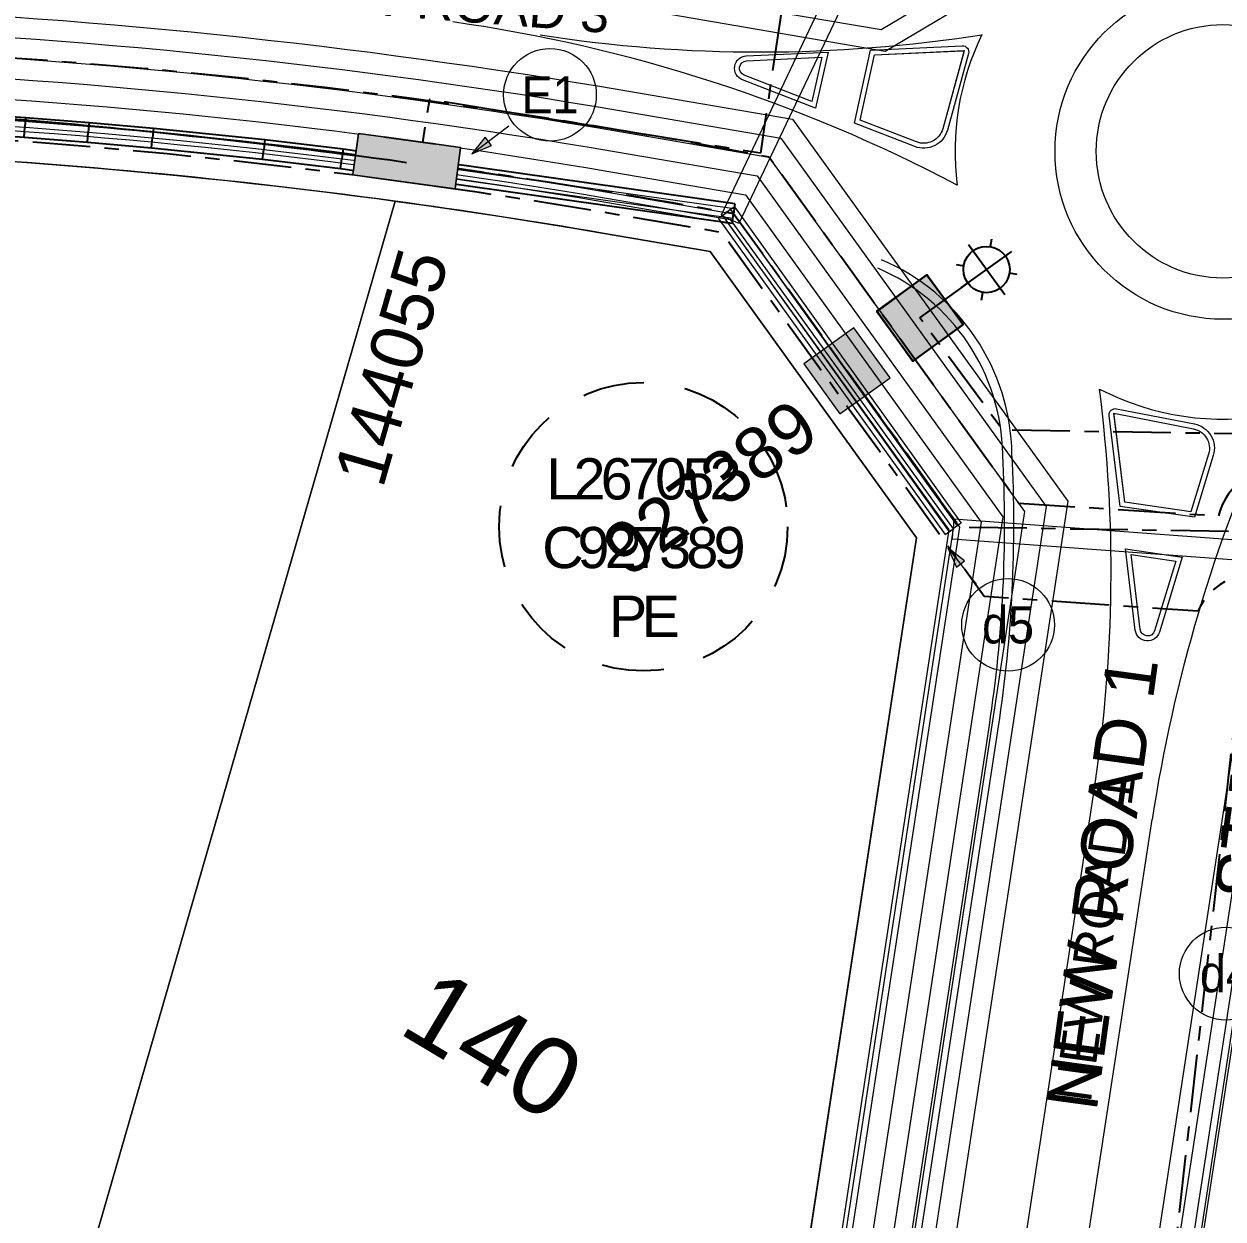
# Model space of a CAD drawing. Header units: metres. Extents: x 264965 to 265706, y 6180501 to 6181430.
# Drawn here: x 265290.3 to 265348.5, y 6180958.7 to 6181016.7 of the extents above; entities that cross this region are included whole.
import ezdxf
from ezdxf.enums import TextEntityAlignment as Align

# ---------------------------------------------------------------- set-up
doc = ezdxf.new("R2010")
doc.units = ezdxf.units.M
doc.linetypes.add('Cable Exist UG', pattern=[7, 4, -1, 1, -1])
doc.linetypes.add('Dash', pattern=[5, 3, -2])
doc.layers.get('0').update_dxf_attribs({"color": 6})
for name, color, linetype, lineweight in [('_User Miscellaneous1', 30, 'Continuous', 13), ('_User Miscellaneous10', 241, 'Continuous', 13), ('_User Miscellaneous3', 51, 'Continuous', 13), ('_User Miscellaneous8', 196, 'Continuous', 13), ('_User_HV_Exist', 1, 'Continuous', 25), ('_User_LV_Exist', 5, 'Continuous', 25), ('_User_SL_Exist', 4, 'Continuous', 25), ('Cadastre Developer_SP_NEW', 92, 'Continuous', 15)]:
    doc.layers.add(name, color=color, linetype=linetype, lineweight=lineweight)
doc.layers.add('_User Miscellaneous12', color=252, linetype='Continuous', lineweight=13, plot=False, transparency=0.5)
for name, color, linetype in [('Equip_SP_SL_EXT', 7, 'Continuous'), ('Mains_LV_New_T84', 2, 'Cable x'), ('SupportsUG_SP_LV_EXT', 7, 'Continuous'), ('UG_Details_SP_MISC', 7, 'Continuous')]:
    doc.layers.add(name, color=color, linetype=linetype)
doc.styles.add('ARIAL', font='arial.ttf', dxfattribs={"height": 2})
doc.styles.add('COLUMN_LABEL', font='arial.ttf', dxfattribs={"height": 2})
doc.styles.add('POLE_LABEL', font='arial.ttf', dxfattribs={"height": 2})
doc.styles.add('SL_LABEL', font='arial.ttf', dxfattribs={"height": 2})
doc.styles.get("Standard").update_dxf_attribs({"font": 'arial.ttf'})
doc.linetypes.add('Cable New UG', pattern='A,6,-0.05,["X",Standard,S=1.8,R=0,X=0,Y=-0.94],-1.8', length=7.85)
doc.linetypes.add('Cable x', pattern='A,5,-0.05,["X",Standard,S=1.5,R=0,X=0,Y=-0.75],-1.45', length=6.5)

# ---------------------------------------------------------------- blocks, each defined once
blk = doc.blocks.new('*U645')
at = {"width": 0.9}
blk.add_attdef('ASSET_NUM', text='', height=2, dxfattribs=at).set_placement((4, 2), align=Align.MIDDLE_LEFT)
for tag, p, flags in [('SUBURB', (-2, 0), 1), ('STREETNAME', (-1.8, 0), 9), ('PARENT', (-1.6, 0), 9), ('NOTES', (-1.4, 0), 9), ('LOCATION', (-1.2, 0), 9), ('LEGEND', (-1, 0), 9), ('USAGE', (-0.8, 0), 9), ('SUPPORT_TYPE', (-0.6, 0), 9), ('STATE', (-0.4, 0), 9), ('OWNED_BY', (-0.2, 0), 9)]:
    blk.add_attdef(tag, p, '', height=0.2, rotation=270, dxfattribs=dict(flags=flags))
blk.add_wipeout([(1, 2.5), (1, -2.5), (-1, -2.5), (-1, 2.5)])
at = {"layer": 'SupportsUG_SP_LV_EXT'}
h = blk.add_hatch(color=256, dxfattribs=at)
h.dxf.hatch_style = 1
h.paths.add_polyline_path([(-1, 2.5), (-1, -1.25), (-1, 1.25), (-1, -2.5), (1, -2.5), (1, 2.5)])
blk.add_lwpolyline([(-1, 2.5), (-1, -1.25), (-1, 1.25), (-1, -2.5), (1, -2.5), (1, 2.5)], close=True)
blk = doc.blocks.new('*U834')
at = {"layer": 'Equip_SP_SL_EXT'}
h = blk.add_hatch(color=256, dxfattribs=at)
h.dxf.hatch_style = 1
h.paths.add_polyline_path([(-1.5, 1.5), (-1.5, -1.5), (1.5, -1.5), (1.5, 1.5)])
blk.add_lwpolyline([(-1.5, 1.5), (-1.5, -1.5), (1.5, -1.5), (1.5, 1.5)], close=True)
at = {"width": 0.9, "flags": 8}
blk.add_attdef('ASSET_NUM', text='', height=2, dxfattribs=at).set_placement((4, 2), align=Align.MIDDLE_LEFT)
at = {"flags": 1}
blk.add_attdef('Z', (-2.351, -1.813), '', height=0.2, rotation=270, dxfattribs=at)
at = {"flags": 9}
for tag, p in [('NOTES', (-2, -1.813)), ('SUBURB', (-1.8, -1.813)), ('STREETNAME', (-1.6, -1.813)), ('LOCATION', (-1.4, -1.813)), ('LEGEND', (-1.2, -1.813)), ('USAGE', (-1, -1.813)), ('STATE', (-0.8, -1.813)), ('OWNED_BY', (-0.6, -1.813)), ('COLUMN_TYPE', (-0.4, -1.813)), ('STREET_CODE', (-0.2, -1.813)), ('STRUCTURE_PLANT_NUMBER', (0.031, -1.813))]:
    blk.add_attdef(tag, text='', height=0.2, rotation=270, dxfattribs=at).set_placement(p, align=Align.MIDDLE_LEFT)
blk = doc.blocks.new('*U835')
for tag, height, rotation, flags, p in [('LANTNUMBER', 0.2, 270, 9, (-1.4, 2.6)), ('LOUTREACH', 0.2, 270, 9, (-1.4, 2.2)), ('LOUTREACHVOCAB', 0.2, 270, 9, (-1.4, 2)), ('LRATECODE', 0.2, 270, 9, (-1.4, 1.8)), ('LREMOVE', 0.2, 270, 9, (-1.4, 1.6)), ('LREPLACE', 0.2, 270, 9, (-1.4, 1.4)), ('LTYPE', 0.2, 270, 9, (-1.4, 1.2)), ('LTYPEVOCAB', 0.2, 270, 9, (-1.4, 1)), ('LEGEND', 0.2, 270, 9, (-1.4, 0.8)), ('SUBURB', 0.2, 270, 9, (-1.4, 0.6)), ('STREETNAME', 0.2, 270, 9, (-1.4, 0.4)), ('LOCATION', 0.2, 270, 9, (-1.4, 0.2)), ('LNEW', 0.2, 270, 9, (-6.4, 0)), ('LMASTVOCAB', 0.2, 270, 9, (-6.2, 0)), ('LMAST', 0.2, 270, 9, (-6, 0)), ('LLAMPVOCAB', 0.2, 270, 9, (-5.8, 0)), ('LLAMP', 0.2, 270, 9, (-5.6, 0)), ('LEXIST', 0.2, 270, 9, (-5.4, 0)), ('LCHARGE3PERCENT', 0.2, 270, 9, (-5.2, 0)), ('LCHARGE3', 0.2, 270, 9, (-5, 0)), ('LCHARGE2PERCENT', 0.2, 270, 9, (-4.8, 0)), ('LCHARGE2', 0.2, 270, 9, (-4.6, 0)), ('LCHARGE1PERCENT', 0.2, 270, 9, (-4.4, 0)), ('LCHARGE1', 0.2, 270, 9, (-4.2, 0)), ('LCATEGORY', 0.2, 270, 9, (-4, 0)), ('LBRACKETVOCAB', 0.2, 270, 9, (-3.8, 0)), ('LBRACKET', 0.2, 270, 9, (-3.6, 0)), ('LKINGHEIGHT', 0.2, 270, 9, (-3.4, 0)), ('CREPLACE', 0.2, 270, 9, (-3.2, 0)), ('CREMOVE', 0.2, 270, 9, (-3, 0)), ('CNUMBER', 0.2, 270, 9, (-2.8, 0)), ('CNEW', 0.2, 270, 9, (-2.6, 0)), ('CEXIST', 0.2, 270, 9, (-2.4, 0)), ('USAGE', 0.2, 270, 9, (-2.2, 0)), ('STATE', 0.2, 270, 9, (-2, 0)), ('OWNED_BY', 0.2, 270, 9, (-1.8, 0)), ('ORIENTATION', 0.2, 270, 9, (-1.6, 0)), ('OPERATING_VOLTAGE', 0.2, 270, 9, (-1.4, 0)), ('NOTES', 0.2, 270, 9, (-1.4, 0)), ('NO_PHASES', 0.2, 270, 9, (-1.2, 0)), ('LANTERN_TYPE', 0.2, 270, 9, (-1, 0)), ('LANTERN_PURPOSE', 0.2, 270, 9, (-0.8, 0)), ('CONTROL_TYPE', 0.2, 270, 9, (-0.6, 0)), ('CONSTRUCTED_VOLTAGE', 0.2, 270, 9, (-0.4, 0)), ('MAINTAINED_BY', 0.2, 270, 9, (-1.4, -0.663)), ('LNUMBER', 1, 300.72694, 8, (2.717, -6.528))]:
    blk.add_attdef(tag, text='', height=height, rotation=rotation, dxfattribs=dict(flags=flags)).set_placement(p, align=Align.MIDDLE_LEFT)
for tag, p, height, flags in [('OPERATED_BY', (-1.4, -0.407), 0.2, 9), ('Z', (0, 0), 0.001, 1)]:
    blk.add_attdef(tag, p, '', height=height, rotation=270, dxfattribs=dict(flags=flags))
at = {"style": 'SL_LABEL'}
for tag, height, rotation, flags, p in [('STREET_CODE', 0.001, 270, 9, (0.001, 0)), ('ASSET_NUM', 1, 300.72694, 8, (4.436, -5.506))]:
    blk.add_attdef(tag, text='', height=height, rotation=rotation, dxfattribs=dict(at, flags=flags)).set_placement(p, align=Align.MIDDLE_LEFT)
blk.add_wipeout([(2.906, -4.889), (1.674, -4.892), (0.593, -4.301), (0.59, -3.069), (1.181, -1.988), (2.414, -1.985), (3.494, -2.576), (3.497, -3.808)])
for p, q in [((0, 0), (1.469, -2.471)), ((1.277, -2.149), (2.81, -4.728)), ((2.414, -1.985), (2.321, -2.348)), ((3.333, -2.672), (0.754, -4.205)), ((3.333, -2.672), (3.011, -2.864)), ((0.59, -3.069), (0.954, -3.161)), ((1.077, -4.013), (0.754, -4.205)), ((3.497, -3.808), (3.134, -3.716)), ((1.674, -4.892), (1.766, -4.529)), ((2.619, -4.406), (2.81, -4.728))]:
    blk.add_line(p, q)
blk.add_circle((2.044, -3.438), 1.125)
blk = doc.blocks.new('*U845')
blk.add_hatch(color=256).paths.add_polyline_path([(-2.5, 1), (-2.5, -1), (2.5, -1), (2.5, 1)])
for p, q in [((0, 1), (0, -1)), ((-2.5, 0), (2.5, 0))]:
    blk.add_line(p, q)
at = {"ltscale": 10}
blk.add_line((2.5, 0), (-2.5, 0), dxfattribs=at)
blk.add_lwpolyline([(-2.5, -1), (-1.25, -1), (1.25, -1), (2.5, -1), (2.5, 1), (-2.5, 1)], close=True)
at = {"width": 0.9, "flags": 8}
blk.add_attdef('ASSET_NUM', text='', height=2, rotation=90, dxfattribs=at).set_placement((-10.914, 43.61), align=Align.MIDDLE_LEFT)
for tag, p, flags in [('OWNED_BY', (-8.914, 39.41), 9), ('STATE', (-8.914, 39.21), 9), ('SUPPORT_TYPE', (-8.914, 39.01), 9), ('USAGE', (-8.914, 38.81), 9), ('LEGEND', (-8.914, 38.61), 9), ('LOCATION', (-8.914, 38.41), 9), ('NOTES', (-8.914, 38.21), 9), ('STREETNAME', (-8.914, 37.81), 9), ('PARENT', (-8.914, 38.01), 9), ('SUBURB', (-8.914, 37.61), 1)]:
    blk.add_attdef(tag, p, '', height=0.2, dxfattribs=dict(flags=flags))
blk = doc.blocks.new('COLUMN_EXT')
blk.add_hatch(color=256).paths.add_polyline_path([(1.5, -1.5), (1.5, 1.5), (-1.5, 1.5), (-1.5, -1.5)])
blk.add_lwpolyline([(1.5, 1.5), (-1.5, 1.5), (-1.5, -1.5), (1.5, -1.5)], close=True)
at = {"flags": 1}
blk.add_attdef('Z', (-1.813, 2.351), '', height=0.2, rotation=180, dxfattribs=at)
at = {"flags": 9}
for tag, p in [('SUBURB', (-1.813, 1.8)), ('NOTES', (-1.813, 2)), ('STREETNAME', (-1.813, 1.6)), ('LOCATION', (-1.813, 1.4)), ('LEGEND', (-1.813, 1.2)), ('OWNED_BY', (-1.813, 0.6)), ('USAGE', (-1.813, 1)), ('STATE', (-1.813, 0.8)), ('COLUMN_TYPE', (-1.813, 0.4))]:
    blk.add_attdef(tag, text='', height=0.2, rotation=180, dxfattribs=at).set_placement(p, align=Align.MIDDLE_LEFT)
for tag, style, p in [('STRUCTURE_PLANT_NUMBER', 'POLE_LABEL', (-1.813, -0.031)), ('STREET_CODE', 'COLUMN_LABEL', (-1.813, 0.2))]:
    blk.add_attdef(tag, text='', height=0.2, rotation=180, dxfattribs=dict(at, style=style)).set_placement(p, align=Align.MIDDLE_LEFT)
at = {"style": 'COLUMN_LABEL', "width": 0.9, "flags": 8}
blk.add_attdef('ASSET_NUM', text='', height=2, rotation=270, dxfattribs=at).set_placement((2, -4), align=Align.MIDDLE_LEFT)
blk = doc.blocks.new('*U571')
h = blk.add_hatch(color=256)
h.dxf.hatch_style = 1
h.paths.add_polyline_path([(3.669, 0.814), (3.745, 0.319), (4.695, 0.718)])
blk.add_line((4.695, 0.718), (2.471, 0.378))
at = {"flags": 128}
blk.add_lwpolyline([(3.669, 0.814), (3.745, 0.319), (4.695, 0.718), (3.669, 0.814)], dxfattribs=at)
blk.add_circle((0, 0), 2.25)
at = {"width": 0.9}
blk.add_attdef('CODE', text='', height=1.8, dxfattribs=at).set_placement((0, 0), align=Align.MIDDLE_CENTER)
at = {"flags": 1}
blk.add_attdef('Z', (0, 0), '', height=0.2, dxfattribs=at)
blk = doc.blocks.new('*U569')
h = blk.add_hatch(color=256)
h.dxf.hatch_style = 1
h.paths.add_polyline_path([(1.342, -3.511), (0.864, -3.658), (1.397, -4.54)])
blk.add_line((1.397, -4.54), (0.735, -2.389))
at = {"flags": 128}
blk.add_lwpolyline([(1.342, -3.511), (0.864, -3.658), (1.397, -4.54), (1.342, -3.511)], dxfattribs=at)
blk.add_circle((0, 0), 2.25)
at = {"width": 0.9}
blk.add_attdef('CODE', text='', height=1.8, dxfattribs=at).set_placement((0, 0), align=Align.MIDDLE_CENTER)
at = {"flags": 1}
blk.add_attdef('Z', (0, 0), '', height=0.2, dxfattribs=at)
blk = doc.blocks.new('*U572')
h = blk.add_hatch(color=256)
h.dxf.hatch_style = 1
h.paths.add_polyline_path([(-0.745, 3.684), (-0.25, 3.75), (-0.63, 4.708)])
blk.add_line((-0.63, 4.708), (-0.332, 2.478))
at = {"flags": 128}
blk.add_lwpolyline([(-0.745, 3.684), (-0.25, 3.75), (-0.63, 4.708), (-0.745, 3.684)], dxfattribs=at)
blk.add_circle((0, 0), 2.25)
at = {"width": 0.9}
blk.add_attdef('CODE', text='', height=1.8, dxfattribs=at).set_placement((0, 0), align=Align.MIDDLE_CENTER)
at = {"flags": 1}
blk.add_attdef('Z', (0, 0), '', height=0.2, dxfattribs=at)

msp = doc.modelspace()

# ---------------------------------------------------------------- hatches: boundary and pattern name
at = {"layer": '_User Miscellaneous1', "transparency": 33554636}
h = msp.add_hatch(color=256, dxfattribs=at)
h.dxf.hatch_style = 1
h.paths.add_polyline_path([(265330.542, 6181001.925), (265329.494, 6181001.17), (265331.242, 6180998.732), (265332.296, 6180999.492)])
h = msp.add_hatch(color=256, dxfattribs=at)
h.dxf.hatch_style = 1
h.paths.add_polyline_path([(265328.716, 6181000.609), (265328.108, 6181000.171), (265329.863, 6180997.738), (265330.464, 6180998.171)])

# ---------------------------------------------------------------- linework, layer by layer
at = {"layer": '_User Miscellaneous1', "lineweight": 0}
for p, q in [((265330.594, 6181021.088), (265324.099, 6181007.389)), ((265330.594, 6181021.088), (265324.099, 6181007.389)), ((265331.461, 6181020.677), (265324.966, 6181006.978)), ((265331.461, 6181020.677), (265324.966, 6181006.978)), ((265324.099, 6181007.389), (265324.533, 6181007.183)), ((265324.099, 6181007.389), (265324.533, 6181007.183)), ((265324.966, 6181006.978), (265324.533, 6181007.183)), ((265324.966, 6181006.978), (265324.533, 6181007.183)), ((265335.396, 6180992.643), (265335.36, 6180992.164)), ((265335.396, 6180992.643), (265335.36, 6180992.164)), ((265335.396, 6180992.643), (265355.751, 6180991.135)), ((265335.396, 6180992.643), (265355.751, 6180991.135)), ((265335.325, 6180991.685), (265335.36, 6180992.164)), ((265335.325, 6180991.685), (265335.36, 6180992.164)), ((265335.325, 6180991.685), (265355.68, 6180990.178)), ((265335.325, 6180991.685), (265355.68, 6180990.178))]:
    msp.add_line(p, q, dxfattribs=at)
at = {"layer": '_User Miscellaneous1'}
for p, q in [((265287.096, 6181012.351), (265290.347, 6181012.132)), ((265290.347, 6181012.132), (265290.312, 6181011.653)), ((265290.347, 6181012.132), (265293.429, 6181011.891)), ((265290.278, 6181011.175), (265290.312, 6181011.653)), ((265293.429, 6181011.891), (265293.389, 6181011.413)), ((265293.429, 6181011.891), (265296.548, 6181011.614)), ((265296.548, 6181011.614), (265296.502, 6181011.136)), ((265296.548, 6181011.614), (265301.956, 6181011.054)), ((265287.037, 6181011.393), (265290.278, 6181011.175)), ((265290.278, 6181011.175), (265293.349, 6181010.934)), ((265293.349, 6181010.934), (265293.389, 6181011.413)), ((265293.349, 6181010.934), (265296.456, 6181010.658)), ((265296.456, 6181010.658), (265296.502, 6181011.136)), ((265301.956, 6181011.054), (265301.903, 6181010.577)), ((265301.956, 6181011.054), (265305.755, 6181010.599)), ((265296.456, 6181010.658), (265301.85, 6181010.099)), ((265301.85, 6181010.099), (265301.903, 6181010.577)), ((265305.755, 6181010.599), (265305.693, 6181010.123)), ((265305.755, 6181010.599), (265308.868, 6181010.158)), ((265301.85, 6181010.099), (265305.631, 6181009.647)), ((265305.631, 6181009.647), (265305.693, 6181010.123)), ((265308.868, 6181010.158), (265308.8, 6181009.682)), ((265308.872, 6181010.189), (265308.805, 6181009.714)), ((265308.838, 6181009.951), (265308.805, 6181009.714)), ((265324.738, 6181007.696), (265308.838, 6181009.951)), ((265324.772, 6181007.933), (265308.872, 6181010.189)), ((265305.631, 6181009.647), (265308.733, 6181009.207)), ((265308.733, 6181009.207), (265308.8, 6181009.682)), ((265308.737, 6181009.238), (265308.805, 6181009.714)), ((265324.637, 6181006.983), (265308.737, 6181009.238)), ((265308.771, 6181009.476), (265308.805, 6181009.714)), ((265324.671, 6181007.22), (265308.771, 6181009.476)), ((265323.963, 6181007.239), (265324.353, 6181007.518)), ((265324.158, 6181007.379), (265324.353, 6181007.518)), ((265324.743, 6181007.798), (265324.353, 6181007.518)), ((265324.548, 6181007.658), (265324.353, 6181007.518)), ((265324.548, 6181007.658), (265335.555, 6180992.304)), ((265324.637, 6181006.983), (265324.704, 6181007.458)), ((265324.671, 6181007.22), (265324.704, 6181007.458)), ((265324.772, 6181007.933), (265324.704, 6181007.458)), ((265324.738, 6181007.696), (265324.704, 6181007.458)), ((265324.743, 6181007.798), (265335.75, 6180992.444)), ((265323.963, 6181007.239), (265334.97, 6180991.884)), ((265324.158, 6181007.379), (265335.165, 6180992.024)), ((265335.75, 6180992.444), (265335.36, 6180992.164)), ((265335.555, 6180992.304), (265335.36, 6180992.164)), ((265334.97, 6180991.884), (265335.36, 6180992.164)), ((265335.165, 6180992.024), (265335.36, 6180992.164))]:
    msp.add_line(p, q, dxfattribs=at)
at = {"layer": '_User Miscellaneous1', "transparency": 33554508}
for p, q in [((265331.961, 6180912.496), (265342.227, 6180979.675)), ((265334.927, 6180912.043), (265345.014, 6180978.05))]:
    msp.add_line(p, q, dxfattribs=at)
at = {"layer": '_User Miscellaneous1', "transparency": 33554508, "flags": 128}
msp.add_lwpolyline([(265356.603, 6181010.486, -1), (265340.303, 6181010.486, -1)], format="xyb", close=True, dxfattribs=at)
at = {"layer": '_User Miscellaneous1', "transparency": 33554508}
msp.add_circle((265348.453, 6181010.486), 8.15, dxfattribs=at)
for centre, radius, start, end in [((265300.573, 6180942.505), 75, 62.1955, 81.95069), ((265325.994, 6181084.608), 69.3, 261.13589, 278.92985), ((265348.453, 6181010.486), 13, 154.18015, 187.24747), ((265273.722, 6180990.143), 69.3, 351.31148, 7.30065), ((265348.453, 6181010.486), 13, 242.55105, 280.64639), ((265419.153, 6180966.72), 75, 155.59444, 171.31148)]:
    msp.add_arc(centre, radius, start, end, dxfattribs=at)
at = {"layer": '_User Miscellaneous10', "color": 1, "transparency": 33554636}
msp.add_lwpolyline([(265259.215, 6181021.567), (265249.698, 6181030.177), (265247.171, 6181066.918, -0.166573), (265260.243, 6181115.767), (265337.194, 6181230.305), (265348.32, 6181235.793), (265351.722, 6181235.579, -0.18655), (265455.207, 6181187.914), (265455.836, 6181175.077), (265379.647, 6181077.184, 0.078829), (265352.103, 6181027.244), (265332.056, 6181015.328), (265320.104, 6181017.379, 0.050653)], format="xyb", close=True, dxfattribs=at)
at = {"layer": '_User Miscellaneous10', "color": 5, "transparency": 33554636}
msp.add_lwpolyline([(265259.587, 6181022.58), (265250.668, 6181030.648), (265248.169, 6181066.987, -0.166573), (265261.073, 6181115.209), (265337.876, 6181229.526), (265348.523, 6181234.778), (265351.66, 6181234.581, -0.185929), (265454.227, 6181187.487), (265454.819, 6181175.398), (265378.858, 6181077.798, 0.078336), (265351.284, 6181027.921), (265331.862, 6181016.376), (265320.273, 6181018.364, 0.050319)], format="xyb", close=True, dxfattribs=at)
at = {"layer": '_User Miscellaneous3'}
for p, q in [((265326.524, 6180913.327), (265337.116, 6180982.634)), ((265326.969, 6180913.259), (265337.56, 6180982.566)), ((265339.919, 6180911.28), (265349.394, 6180973.284)), ((265340.364, 6180911.212), (265349.839, 6180973.216))]:
    msp.add_line(p, q, dxfattribs=at)
at = {"layer": '_User Miscellaneous3', "flags": 128}
for points in [[(265354.603, 6181010.486, -1), (265342.303, 6181010.486, -1)], [(265336.103, 6181015.232), (265335.083, 6181011.518, -0.444352), (265333.493, 6181010.717), (265330.569, 6181011.85), (265331.356, 6181015.401), (265335.799, 6181015.611, -0.509821)], [(265329.286, 6181015.303), (265328.682, 6181012.581), (265325.132, 6181013.957, -0.810608), (265325.32, 6181015.115)], [(265328.983, 6181015.048), (265328.508, 6181012.906), (265325.219, 6181014.18, -0.810608), (265325.332, 6181014.876)], [(265334.852, 6181011.582, -0.444352), (265333.579, 6181010.941), (265330.848, 6181011.999), (265331.55, 6181015.17), (265335.893, 6181015.375)], [(265347.984, 6180995.725), (265347.068, 6180992.726), (265343.469, 6180993.25), (265342.934, 6180997.666, -0.509821), (265343.29, 6180997.996), (265347.068, 6180997.252, -0.444352)], [(265347.754, 6180995.795), (265346.899, 6180992.993), (265343.686, 6180993.461), (265343.162, 6180997.777), (265347.021, 6180997.017, -0.444352)], [(265346.478, 6180990.791), (265345.366, 6180987.149, -0.810608), (265344.197, 6180987.252), (265343.719, 6180991.192)], [(265346.167, 6180990.593), (265345.137, 6180987.219, -0.810608), (265344.435, 6180987.281), (265343.995, 6180990.91)]]:
    msp.add_lwpolyline(points, format="xyb", close=True, dxfattribs=at)
at = {"layer": '_User Miscellaneous3'}
for points in [[(265336.103, 6181015.232), (265335.083, 6181011.518, -0.444352), (265333.493, 6181010.717), (265330.569, 6181011.85), (265331.356, 6181015.401), (265335.799, 6181015.611, -0.509821)], [(265329.286, 6181015.303), (265328.682, 6181012.581), (265325.132, 6181013.957, -0.810608), (265325.32, 6181015.115)], [(265328.983, 6181015.048), (265328.508, 6181012.906), (265325.219, 6181014.18, -0.810608), (265325.332, 6181014.876)], [(265335.871, 6181015.295), (265334.852, 6181011.582, -0.444352), (265333.579, 6181010.941), (265330.848, 6181011.999), (265331.55, 6181015.17), (265335.81, 6181015.371, -0.509821)], [(265343.29, 6180997.996), (265347.068, 6180997.252, -0.444352), (265347.984, 6180995.725), (265347.068, 6180992.726), (265343.469, 6180993.25), (265342.934, 6180997.666, -0.509821)], [(265343.243, 6180997.761), (265347.021, 6180997.017, -0.444352), (265347.754, 6180995.795), (265346.899, 6180992.993), (265343.686, 6180993.461), (265343.172, 6180997.695, -0.509821)], [(265343.719, 6180991.192), (265346.478, 6180990.791), (265345.366, 6180987.149, -0.810608), (265344.197, 6180987.252)], [(265343.995, 6180990.91), (265346.167, 6180990.593), (265345.137, 6180987.219, -0.810608), (265344.435, 6180987.281)]]:
    msp.add_lwpolyline(points, format="xyb", close=True, dxfattribs=at)
msp.add_circle((265348.453, 6181010.486), 6.15, dxfattribs=at)
for radius in [64.8, 64.35]:
    msp.add_arc((265273.504, 6180992.355), radius, 351.31148, 3.03041, dxfattribs=at)
at = {"layer": '_User_LV_Exist', "linetype": 'Cable Exist UG', "ltscale": 0.7, "transparency": 33554687, "flags": 128}
msp.add_lwpolyline([(265383.362, 6180997.428), (265381.4, 6180999.761), (265367.678, 6181002.115), (265353.588, 6180991.958), (265335.675, 6180992.24), (265324.704, 6181007.458, 0.009608), (265308.845, 6181010.011)], format="xyb", dxfattribs=at)
at = {"layer": '_User_SL_Exist', "linetype": 'Cable Exist UG', "ltscale": 0.7, "transparency": 33554687, "flags": 128}
msp.add_lwpolyline([(265339.649, 6181021.707), (265333.019, 6181017.599), (265327.157, 6181018.184), (265326.002, 6181010.396), (265309.94, 6181013.007), (265309.6, 6181010.917)], dxfattribs=at)
at = {"layer": '_User_SL_Exist', "linetype": 'Dash'}
msp.add_circle((265320.325, 6180992.266), 7, dxfattribs=at)
at = {"layer": 'Cadastre Developer_SP_NEW', "transparency": 33554687, "flags": 128}
msp.add_lwpolyline([(265308.284, 6181008.069, 0.022442), (265282.282, 6181010.426), (265262.813, 6180954.777), (265290.57, 6180946.757)], format="xyb", close=True, dxfattribs=at)
at = {"layer": 'UG_Details_SP_MISC'}
for p, q in [((265287.096, 6181012.351), (265290.347, 6181012.132)), ((265290.347, 6181012.132), (265290.312, 6181011.653)), ((265290.347, 6181012.132), (265293.429, 6181011.891)), ((265290.278, 6181011.175), (265290.312, 6181011.653)), ((265293.429, 6181011.891), (265293.389, 6181011.413)), ((265293.429, 6181011.891), (265296.548, 6181011.614)), ((265296.548, 6181011.614), (265296.502, 6181011.136)), ((265296.548, 6181011.614), (265301.956, 6181011.054)), ((265287.037, 6181011.393), (265290.278, 6181011.175)), ((265290.278, 6181011.175), (265293.349, 6181010.934)), ((265293.349, 6181010.934), (265293.389, 6181011.413)), ((265293.349, 6181010.934), (265296.456, 6181010.658)), ((265296.456, 6181010.658), (265296.502, 6181011.136)), ((265301.956, 6181011.054), (265301.903, 6181010.577)), ((265301.956, 6181011.054), (265305.755, 6181010.599)), ((265296.456, 6181010.658), (265301.85, 6181010.099)), ((265301.85, 6181010.099), (265301.903, 6181010.577)), ((265305.755, 6181010.599), (265305.693, 6181010.123)), ((265305.755, 6181010.599), (265308.868, 6181010.158)), ((265301.85, 6181010.099), (265305.631, 6181009.647)), ((265305.631, 6181009.647), (265305.693, 6181010.123)), ((265308.868, 6181010.158), (265308.8, 6181009.682)), ((265308.872, 6181010.189), (265308.805, 6181009.714)), ((265324.772, 6181007.933), (265308.872, 6181010.189)), ((265305.631, 6181009.647), (265308.733, 6181009.207)), ((265308.733, 6181009.207), (265308.8, 6181009.682)), ((265308.737, 6181009.238), (265308.805, 6181009.714)), ((265324.637, 6181006.983), (265308.737, 6181009.238)), ((265324.637, 6181006.983), (265324.704, 6181007.458)), ((265324.772, 6181007.933), (265324.704, 6181007.458))]:
    msp.add_line(p, q, dxfattribs=at)

# ---------------------------------------------------------------- block references
at = {"layer": '_User Miscellaneous1'}
ref = msp.add_blockref('*U834', (265330.202, 6180999.832), dxfattribs=dict(at, rotation=215.7883392613531))
ref.add_attrib('ASSET_NUM', '927389', dxfattribs={"layer": '0', "height": 2.5, "rotation": 35.78834}).set_placement((265318.836, 6180990.764), align=Align.MIDDLE_LEFT)
at = {"layer": '_User Miscellaneous8', "transparency": 33554687}
ref = msp.add_blockref('*U571', (265338.025, 6180987.504), dxfattribs=dict(at, rotation=119.3988901699086))
ref.add_attrib('CODE', 'd5', dxfattribs={"layer": '0', "height": 1.8, "width": 0.9}).set_placement((265338.025, 6180987.504), align=Align.MIDDLE_CENTER)
ref = msp.add_blockref('*U569', (265348.589, 6180970.574), dxfattribs=dict(at, rotation=119.3988901699086))
ref.add_attrib('CODE', 'd4', dxfattribs={"layer": '0', "height": 1.8, "width": 0.9}).set_placement((265348.589, 6180970.574), align=Align.MIDDLE_CENTER)

# ---------------------------------------------------------------- texts
at = {"layer": '_User Miscellaneous1'}
for s, p in [('NEW ROAD 1', (265342.314, 6180963.843)), ('STJ', (265350.5, 6180974))]:
    msp.add_text(s, height=2.5, rotation=82.20514, dxfattribs=at).set_placement(p)
at = {"layer": '_User Miscellaneous12', "transparency": 33554687, "style": 'ARIAL'}
msp.add_text('140', height=3.75, rotation=329.12694, dxfattribs=at).set_placement((265308.346, 6180967.752))
at = {"layer": '_User_LV_Exist'}
for s, rotation, p in [('NEW ROAD 3', 355.53015, (265302.733, 6181017.464)), ('NEW ROAD 1', 82.20514, (265342.034, 6180964.278))]:
    msp.add_text(s, height=1.8, rotation=rotation, dxfattribs=at).set_placement(p)
at = {"layer": '_User_SL_Exist', "insert": (265320.235, 6180991.255), "char_height": 2, "attachment_point": 5}
msp.add_mtext('{\\T0.8;L267052 \\PC927389\\PPE}', dxfattribs=at)

# ---------------------------------------------------------------- next in the draw order: block references
at = {"layer": '_User_SL_Exist', "rotation": 95.06140317057483}
msp.add_blockref('*U835', (265333.737, 6181002.41), dxfattribs=at)

# ---------------------------------------------------------------- next in the draw order: linework, layer by layer
at = {"layer": '_User Miscellaneous10'}
msp.add_lwpolyline([(265238.627, 6181253.709, 0.313089), (265151.775, 6181201.166), (265106.516, 6181099.788, 0.575546), (265176.294, 6181002.993), (265196.045, 6181004.941), (265201.566, 6181000.461), (265203.109, 6180986.387, -0.18017), (265194.13, 6180950.839, -0.134996), (265183.625, 6180941.816, 1.758638), (265202.156, 6180929.332, -0.134996), (265206.571, 6180942.458, 0.179554), (265218.02, 6180988.022), (265216.495, 6181001.933), (265220.926, 6181007.394), (265240.481, 6181009.323, -0.067151), (265318.244, 6181006.537), (265323.56, 6181005.625), (265333.575, 6180991.734), (265321.705, 6180914.063, -0.153558), (265285.078, 6180839.458)], format="xyb", dxfattribs=at)
at = {"layer": '_User Miscellaneous10', "color": 4, "transparency": 33554636}
msp.add_lwpolyline([(265238.533, 6181252.212, 0.313089), (265153.145, 6181200.554), (265107.886, 6181099.176, 0.575546), (265176.147, 6181004.486), (265196.512, 6181006.494), (265202.99, 6181001.237), (265204.6, 6180986.55, -0.180131), (265195.37, 6180949.994, -0.134919), (265184.266, 6180940.46, 1.758638), (265200.659, 6180929.416, -0.135058), (265205.331, 6180943.302, 0.179579), (265216.529, 6180987.858), (265214.935, 6181002.392), (265220.155, 6181008.825), (265240.334, 6181010.815, -0.067151), (265318.498, 6181008.016), (265324.418, 6181007), (265335.15, 6180992.114), (265323.188, 6180913.837, -0.153558), (265286.164, 6180838.423, -0.153558)], format="xyb", dxfattribs=at)
at = {"layer": '_User Miscellaneous10', "color": 6, "transparency": 33554636}
msp.add_lwpolyline([(265238.521, 6181252.012, 0.313089), (265153.327, 6181200.473), (265108.069, 6181099.095, 0.575546), (265176.128, 6181004.685), (265196.574, 6181006.701), (265203.18, 6181001.341), (265204.799, 6180986.572, -0.180126), (265195.535, 6180949.881, -0.134909), (265184.351, 6180940.279, 1.758638), (265200.459, 6180929.428, -0.135065), (265205.165, 6180943.414, 0.179583), (265216.33, 6180987.837), (265214.727, 6181002.453), (265220.053, 6181009.016), (265240.315, 6181011.014, -0.067151), (265318.532, 6181008.213), (265324.533, 6181007.183), (265335.36, 6180992.164), (265323.386, 6180913.806, -0.153558), (265286.309, 6180838.285, -0.153558)], format="xyb", dxfattribs=at)
at = {"layer": '_User Miscellaneous10', "color": 5, "transparency": 33554636}
for points in [[(265238.502, 6181251.713, 0.313089), (265153.601, 6181200.35), (265108.343, 6181098.973, 0.575546), (265176.098, 6181004.983), (265196.667, 6181007.012), (265203.465, 6181001.496), (265205.097, 6180986.605, -0.180118), (265195.783, 6180949.712, -0.134895), (265184.479, 6180940.007, 1.758638), (265200.159, 6180929.444, -0.135077), (265204.917, 6180943.583, 0.179588), (265216.032, 6180987.804), (265214.416, 6181002.545), (265219.899, 6181009.303), (265240.285, 6181011.313, -0.067151), (265318.582, 6181008.508), (265324.704, 6181007.458), (265335.675, 6180992.24), (265323.682, 6180913.761, -0.153558), (265286.526, 6180838.078, -0.153558)], [(265238.376, 6181249.717, 0.313089), (265155.427, 6181199.535), (265110.169, 6181098.157, 0.575546), (265175.902, 6181006.974), (265197.289, 6181009.083), (265205.363, 6181002.531), (265207.085, 6180986.823, -0.180071), (265197.435, 6180948.585, -0.134805), (265185.333, 6180938.199, 1.758638), (265198.163, 6180929.557, -0.13515), (265203.264, 6180944.708, 0.179621), (265214.044, 6180987.586), (265212.337, 6181003.157), (265218.871, 6181011.211), (265240.089, 6181013.303, -0.067151), (265318.921, 6181010.48), (265325.848, 6181009.291), (265337.776, 6180992.746), (265325.659, 6180913.459, -0.153558), (265287.974, 6180836.699, -0.153558)], [(265238.251, 6181247.721, 0.313089), (265157.254, 6181198.72), (265111.995, 6181097.342, 0.575546), (265175.706, 6181008.964), (265197.911, 6181011.154), (265207.262, 6181003.566), (265209.073, 6180987.041, -0.180027), (265199.088, 6180947.458, -0.134726), (265186.187, 6180936.391, 1.758638), (265196.166, 6180929.669, -0.135218), (265201.61, 6180945.834, 0.179655), (265212.056, 6180987.368), (265210.257, 6181003.769), (265217.844, 6181013.119), (265239.893, 6181015.294, -0.067151), (265319.259, 6181012.451), (265326.993, 6181011.124), (265339.876, 6180993.253), (265327.636, 6180913.157, -0.153558), (265289.422, 6180835.32, -0.153558)]]:
    msp.add_lwpolyline(points, format="xyb", dxfattribs=at)
at = {"layer": '_User Miscellaneous10', "color": 1, "transparency": 33554636}
for points in [[(265238.439, 6181250.715, 0.313089), (265154.514, 6181199.943), (265109.256, 6181098.565, 0.575546), (265176, 6181005.978), (265196.978, 6181008.047), (265204.414, 6181002.014), (265206.091, 6180986.714, -0.180094), (265196.609, 6180949.149, -0.134849), (265184.906, 6180939.103, 1.758638), (265199.161, 6180929.5, -0.135115), (265204.09, 6180944.145, 0.179604), (265215.038, 6180987.695), (265213.376, 6181002.851), (265219.385, 6181010.257), (265240.187, 6181012.308, -0.067151), (265318.752, 6181009.494), (265325.276, 6181008.375), (265336.725, 6180992.493), (265324.671, 6180913.61, -0.153558), (265287.25, 6180837.389, -0.153558)], [(265238.314, 6181248.719, 0.313089), (265156.341, 6181199.127), (265111.082, 6181097.75, 0.575546), (265175.804, 6181007.969), (265197.6, 6181010.118), (265206.312, 6181003.049), (265208.079, 6180986.932, -0.180048), (265198.261, 6180948.022, -0.134764), (265185.76, 6180937.295, 1.758638), (265197.164, 6180929.613, -0.135185), (265202.437, 6180945.271, 0.179638), (265213.05, 6180987.477), (265211.297, 6181003.463), (265218.358, 6181012.165), (265239.991, 6181014.298, -0.067151), (265319.09, 6181011.465), (265326.421, 6181010.208), (265338.826, 6180992.999), (265326.648, 6180913.308, -0.153558), (265288.698, 6180836.009, -0.153558)], [(265238.188, 6181246.723, 0.313089), (265158.167, 6181198.312), (265112.908, 6181096.934, 0.575546), (265175.607, 6181009.959), (265198.222, 6181012.189), (265208.211, 6181004.084), (265210.068, 6180987.15, -0.180007), (265199.914, 6180946.895, -0.134689), (265186.614, 6180935.486, 1.758638), (265195.167, 6180929.725, -0.13525), (265200.784, 6180946.396, 0.179672), (265211.062, 6180987.259), (265209.218, 6181004.075), (265217.331, 6181014.074), (265239.794, 6181016.289, -0.067151), (265319.428, 6181013.436), (265327.565, 6181012.04), (265340.927, 6180993.506), (265328.625, 6180913.006, -0.153558), (265290.147, 6180834.63, -0.153558)]]:
    msp.add_lwpolyline(points, format="xyb", dxfattribs=at)
at = {"layer": '_User Miscellaneous12', "color": 1, "transparency": 33554534}
for points in [[(265299.697, 6180830.582, 0.147536), (265338.263, 6180911.533), (265350.813, 6180993.655), (265366.944, 6181005.285), (265432.411, 6180994.053), (265439.861, 6180983.561), (265418.311, 6180854.947, 0.350626), (265443.848, 6180809.127)], [(265301.177, 6180829.237, 0.147536), (265340.24, 6180911.231), (265352.663, 6180992.523), (265367.433, 6181003.171), (265431.258, 6180992.222), (265437.752, 6180983.077), (265416.339, 6180855.278, 0.350626), (265443.092, 6180807.275)]]:
    msp.add_lwpolyline(points, format="xyb", dxfattribs=at)
at = {"layer": '_User Miscellaneous12', "color": 5, "transparency": 33554534}
msp.add_lwpolyline([(265300.437, 6180829.91, 0.147536), (265339.252, 6180911.382), (265351.738, 6180993.089), (265367.189, 6181004.228), (265431.835, 6180993.137), (265438.806, 6180983.319), (265417.325, 6180855.113, 0.350626), (265443.47, 6180808.201)], format="xyb", dxfattribs=at)
at = {"layer": '_User Miscellaneous3'}
for radius in [10.45, 10]:
    msp.add_arc((265327.765, 6180995.621), radius, 0.87563, 66.77542, dxfattribs=at)
at = {"layer": '_User_SL_Exist', "linetype": 'Cable Exist UG', "ltscale": 0.7, "transparency": 33554687, "flags": 128}
msp.add_lwpolyline([(265359.406, 6181000.467), (265354.169, 6180996.691), (265337.775, 6180996.954), (265333.745, 6181002.399)], dxfattribs=at)
at = {"layer": 'Cadastre Developer_SP_NEW', "transparency": 33554687, "flags": 128}
msp.add_lwpolyline([(265333.575, 6180991.734), (265323.56, 6181005.625), (265318.244, 6181006.537, 0.008658), (265308.284, 6181008.069), (265290.57, 6180946.757), (265325.174, 6180936.759)], format="xyb", close=True, dxfattribs=at)

# ---------------------------------------------------------------- next in the draw order: block references
at = {"layer": '_User_SL_Exist', "ltscale": 0.5, "rotation": 36.32978154149813}
msp.add_blockref('COLUMN_EXT', (265333.745, 6181002.399), dxfattribs=at)
at = {"layer": '_User_SL_Exist', "rotation": 215.7883392613531}
msp.add_blockref('*U834', (265333.745, 6181002.399), dxfattribs=at)

# ---------------------------------------------------------------- next in the draw order: block references
at = {"layer": '_User Miscellaneous1'}
ref = msp.add_blockref('*U645', (265308.845, 6181010.011), dxfattribs=dict(at, rotation=262.1918917935186))
ref.add_attrib('ASSET_NUM', '144055', dxfattribs={"layer": '0', "height": 2.5, "rotation": 73.88442}).set_placement((265306.475, 6180994.415), align=Align.MIDDLE_LEFT)

# ---------------------------------------------------------------- next in the draw order: block references
at = {"layer": '_User_LV_Exist'}
ref = msp.add_blockref('*U645', (265308.845, 6181010.011), dxfattribs=dict(at, rotation=262.1918917935186))
ref.add_attrib('ASSET_NUM', '144055', dxfattribs={"layer": '0', "height": 2.5, "rotation": 73.88442}).set_placement((265306.475, 6180994.415), align=Align.MIDDLE_LEFT)

# ---------------------------------------------------------------- next in the draw order: linework, layer by layer
at = {"layer": '_User_HV_Exist', "linetype": 'Cable Exist UG', "ltscale": 0.7, "flags": 128}
for points in [[(265383.828, 6180997.619), (265368.581, 6180999.933), (265356.773, 6180991.328), (265354.224, 6180991.572, 0.971853), (265348.239, 6180992.779), (265338.543, 6180993.393), (265326.421, 6181010.208, 0.057986), (265256.98, 6181015.481), (265253.709, 6181030.987, -0.047163), (265251.162, 6181067.192, -0.166573), (265263.563, 6181113.536), (265329.694, 6181211.968), (265320.027, 6181218.189), (265311.181, 6181236.123), (265237.812, 6181240.735), (265238.439, 6181250.715, 0.058131), (265211.865, 6181248.777), (265220.136, 6181261.29), (265205.955, 6181270.665)], [(265352.057, 6180975.32), (265353.192, 6180987.612), (265353.192, 6180987.612, 0.713896), (265347.227, 6180988.162), (265336.868, 6180988.875), (265324.132, 6181006.542), (265318.415, 6181007.522, 0.039623), (265269.749, 6181011.84), (265262.428, 6180990.915)], [(265226.704, 6180824.343), (265235.707, 6180810.855), (265241.845, 6180807.576), (265249.548, 6180807.973), (265257.38, 6180793.413), (265273.176, 6180804.077, 0.059919), (265301.695, 6180828.766, 0.147411), (265340.92, 6180911.048), (265347.51, 6180969.339), (265349.894, 6180990.528), (265367.433, 6181003.171), (265431.258, 6180992.222), (265436.769, 6180984.461), (265446.444, 6180981.675), (265456.363, 6180987.165), (265485.338, 6180977.43), (265489.484, 6180988.882), (265490.704, 6180988.441, 0.951004), (265493.906, 6180987.282), (265500.767, 6180984.797), (265507.819, 6181004.281)]]:
    msp.add_lwpolyline(points, format="xyb", dxfattribs=at)

# ---------------------------------------------------------------- next in the draw order: block references
at = {"layer": '_User Miscellaneous1', "ltscale": 0.5, "rotation": 352.1918917984158}
msp.add_blockref('*U845', (265308.845, 6181010.011), dxfattribs=at)
at = {"layer": '_User_LV_Exist', "ltscale": 0.5, "rotation": 352.1918917984158}
msp.add_blockref('*U845', (265308.845, 6181010.011), dxfattribs=at)

# ---------------------------------------------------------------- next in the draw order: block references
at = {"layer": '_User Miscellaneous1'}
ref = msp.add_blockref('*U645', (265308.845, 6181010.011), dxfattribs=dict(at, rotation=262.1918917935186))
ref.add_attrib('ASSET_NUM', '144055', dxfattribs={"layer": '0', "height": 2.5, "rotation": 73.88442}).set_placement((265306.475, 6180994.415), align=Align.MIDDLE_LEFT)

# ---------------------------------------------------------------- next in the draw order: linework, layer by layer
at = {"layer": '_User_LV_Exist', "color": 3, "linetype": 'Cable New UG', "flags": 128}
msp.add_lwpolyline([(265288.218, 6181012.192, -0.012313), (265306.359, 6181010.283)], format="xyb", dxfattribs=at)
at = {"layer": 'Mains_LV_New_T84', "color": 2, "linetype": 'Cable New UG', "flags": 128}
msp.add_lwpolyline([(265282.971, 6181012.396, -0.024492), (265308.838, 6181009.951)], format="xyb", dxfattribs=at)

# ---------------------------------------------------------------- next in the draw order: block references
at = {"layer": '_User Miscellaneous8', "transparency": 33554687}
ref = msp.add_blockref('*U572', (265315.793, 6181013.227), dxfattribs=dict(at, rotation=119.3988901699086))
ref.add_attrib('CODE', 'E1', dxfattribs={"layer": '0', "height": 1.8, "width": 0.9}).set_placement((265315.793, 6181013.227), align=Align.MIDDLE_CENTER)

doc.saveas('drawing.dxf')
